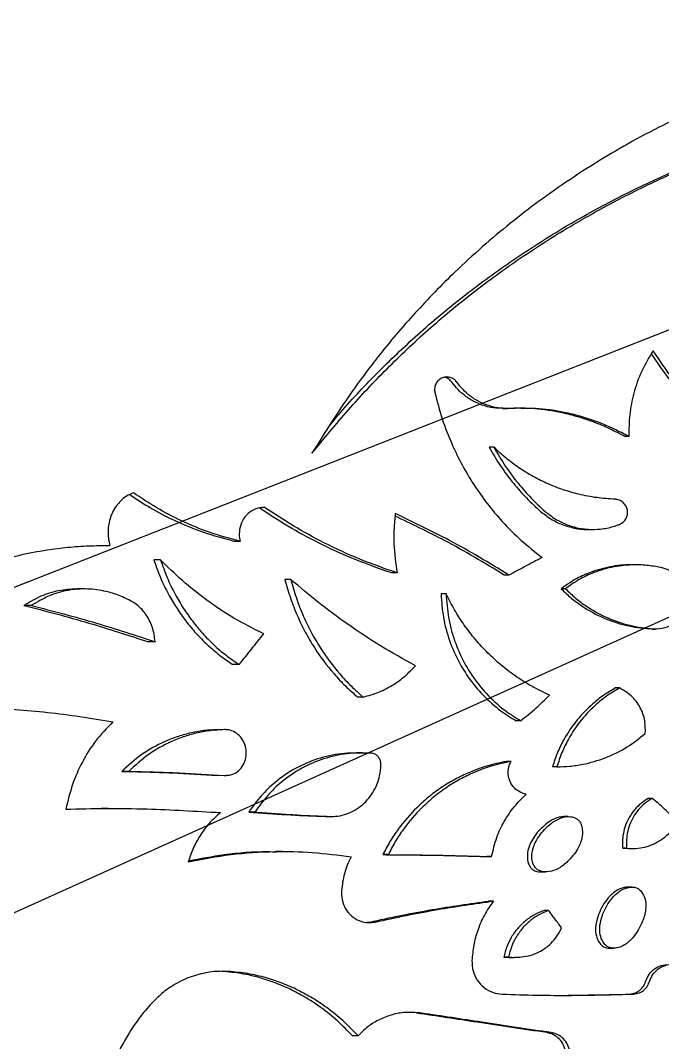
# Model space of a CAD drawing. Header units: millimetres. Extents: x 8 to 871, y 8 to 585.
# Drawn here: x 96.73 to 107.08, y 282.87 to 299.34 of the extents above; entities that cross this region are included whole.
import ezdxf

# ---------------------------------------------------------------- set-up
doc = ezdxf.new("R2010")
doc.units = ezdxf.units.MM
doc.layers.add('OUTLINE', color=7, linetype='Continuous', lineweight=25)
doc.layers.add('TEXT', color=2, linetype='Continuous')
doc.dimstyles.new('SLDDIMSTYLE19', dxfattribs={"dimtxt": 0.18, "dimasz": 1, "dimexe": 0, "dimexo": 0.0625, "dimgap": 0, "dimtad": 0, "dimtih": 1, "dimtoh": 1, "dimdec": 0, "dimrnd": 1e-09, "dimzin": 0, "dimdsep": 46, "dimtxsty": 'Standard', "dimblk1": 'DOT', "dimblk2": 'DOT', "dimsah": 1, "dimcen": 0.09, "dimadec": 0, "dimazin": 0, "dimtfac": 1, "dimtdec": 0, "dimtofl": 0, "dimtmove": 0, "dimatfit": 3, "dimldrblk": 'DOT', "dimfxl": 0, "dimfrac": 2, "dimtolj": 1, "dimtzin": 0, "dimarcsym": 0})

# ---------------------------------------------------------------- blocks, each defined once
blk = doc.blocks.new('_Dot')
at = {"color": 0, "linetype": 'ByBlock', "lineweight": -2}
blk.add_line((-0.5, 0), (-1, 0), dxfattribs=at)
at = {"color": 0, "linetype": 'ByBlock', "const_width": 0.5}
blk.add_lwpolyline([(-0.25, 0, 1), (0.25, 0, 1)], format="xyb", close=True, dxfattribs=at)

msp = doc.modelspace()

# ---------------------------------------------------------------- linework, layer by layer
at = {"layer": 'OUTLINE'}
for p, q in [((104.50067, 293.08313), (104.58071, 293.08313)), ((106.53836, 292.63046), (106.47454, 292.63046)), ((104.3631, 292.46049), (104.28644, 292.46049)), ((105.88681, 291.13567), (105.95725, 291.13567)), ((100.27324, 290.94396), (100.17235, 290.94396)), ((98.9905, 290.64751), (98.88202, 290.64751)), ((106.65672, 290.56506), (106.58985, 290.56506)), ((101.09194, 290.32995), (100.99585, 290.32995)), ((102.804, 290.43446), (102.71802, 290.43446)), ((104.60384, 290.4), (104.52849, 290.4)), ((97.76166, 290.17697), (97.64067, 290.17697)), ((105.51662, 290.1803), (105.44665, 290.1803)), ((103.59278, 290.09919), (103.51144, 290.09919)), ((96.91048, 289.90988), (96.78965, 289.90988)), ((106.90747, 289.53155), (106.96931, 289.53155)), ((98.90155, 289.32641), (98.79244, 289.32641)), ((100.25823, 288.95887), (100.15711, 288.95887)), ((106.38905, 288.58246), (106.32417, 288.58246)), ((102.25656, 288.43508), (102.16722, 288.43508)), ((104.79394, 288.05461), (104.7196, 288.05461)), ((100.09349, 287.90453), (100.0893, 287.90453)), ((102.24711, 287.53775), (102.15659, 287.53775)), ((104.64081, 287.39955), (104.56552, 287.39955)), ((98.47752, 287.23818), (98.36575, 287.23818)), ((100.05025, 287.17493), (100.0944, 287.17493)), ((105.37886, 287.31217), (105.30794, 287.31217)), ((106.9125, 286.80356), (106.85064, 286.80356)), ((98.14761, 286.64051), (98.03157, 286.64051)), ((100.51167, 286.58387), (100.4119, 286.58387)), ((101.6676, 286.51363), (101.57466, 286.51363)), ((101.64592, 286.5104), (101.7391, 286.5104)), ((105.56249, 286.51), (105.49208, 286.51)), ((100.95468, 285.94707), (100.85422, 285.94706)), ((102.65928, 285.89671), (102.57218, 285.89671)), ((104.3266, 285.86466), (104.24938, 285.86466)), ((106.43931, 285.99916), (106.52956, 285.99748)), ((106.50363, 285.99916), (106.43931, 285.99916)), ((106.526, 285.99431), (106.59373, 285.99431)), ((105.12436, 285.6201), (105.19694, 285.6201)), ((106.58726, 285.37568), (106.52296, 285.37568)), ((104.35591, 285.14994), (104.27882, 285.14994)), ((105.24401, 284.9974), (105.17218, 284.9974)), ((102.3152, 284.80767), (102.36023, 284.81164)), ((106.22743, 284.3892), (106.29354, 284.3892)), ((104.60077, 284.24546), (104.52508, 284.24546)), ((104.60886, 284.24266), (104.68498, 284.24266)), ((105.56099, 283.63073), (106.54616, 283.65036)), ((102.17379, 282.97777), (102.08363, 282.97777))]:
    msp.add_line(p, q, dxfattribs=at)
for points, knots in [([(101.43081, 292.36188), (101.6239, 292.59699), (102.01021, 293.06734), (102.63533, 293.73172), (103.30429, 294.36439), (104.02144, 294.95745), (104.78268, 295.51211), (105.56901, 296.01352), (106.37649, 296.46278), (107.20101, 296.86171), (108.05993, 297.21934), (108.95191, 297.5328), (109.87445, 297.80045), (110.70003, 297.99182), (111.41897, 298.12645), (112.02733, 298.21974), (112.64192, 298.28749), (113.05467, 298.32237), (113.26107, 298.33981)], [0, 0, 0, 0, 0.06804312, 0.13612469, 0.20414208, 0.27420147, 0.34432282, 0.41438216, 0.48165216, 0.54897663, 0.61624601, 0.68559282, 0.75500044, 0.82434792, 0.86813866, 0.91192753, 0.9559599, 1, 1, 1, 1]), ([(101.70757, 292.80044), (101.78049, 292.88781), (102.04912, 293.20968), (102.55084, 293.73203), (103.22285, 294.3661), (103.94482, 294.9588), (104.71042, 295.51333), (105.50131, 296.0145), (106.31336, 296.46355), (107.14255, 296.86228), (108.00605, 297.21963), (108.90251, 297.53279), (109.82942, 297.80016), (110.65926, 297.99147), (111.38239, 298.12617), (111.99491, 298.2196), (112.61367, 298.28745), (113.0292, 298.32235), (113.23699, 298.33981)], [0, 0, 0, 0, 0.026478372, 0.097542917, 0.168540504, 0.241667806, 0.314859736, 0.387987232, 0.458250036, 0.528569394, 0.598831675, 0.671246327, 0.743723903, 0.816139284, 0.861977301, 0.907813383, 0.953902659, 1, 1, 1, 1]), ([(107.80232, 297.98337), (107.61024, 297.89513), (107.22612, 297.71868), (106.66272, 297.43059), (106.11545, 297.11328), (105.59327, 296.78005), (105.09766, 296.43233), (104.62732, 296.07096), (104.17262, 295.68886), (103.654, 295.213), (103.08756, 294.62934), (102.55265, 294.00209), (102.11681, 293.41966), (101.76423, 292.89753), (101.54194, 292.54043), (101.43081, 292.36188)], [0, 0, 0, 0, 0.0726897, 0.14536046, 0.21852324, 0.29168749, 0.36041139, 0.42913531, 0.49833556, 0.56753572, 0.67470965, 0.78188829, 0.85455902, 0.92728338, 1, 1, 1, 1]), ([(106.92933, 294.01454), (106.86428, 293.90642), (106.73487, 293.69136), (106.61354, 293.34163), (106.54125, 292.98616), (106.53933, 292.75), (106.53836, 292.63046)], [0, 0, 0, 0, 0.26114119, 0.5194492, 0.75675086, 1, 1, 1, 1]), ([(108.47811, 292.30815), (108.31519, 292.43463), (107.98934, 292.68759), (107.56411, 293.11018), (107.19754, 293.53472), (106.99729, 293.82731), (106.90238, 293.96598)], [0, 0, 0, 0, 0.26977004, 0.53954936, 0.78177165, 1, 1, 1, 1]), ([(108.53019, 292.30815), (108.36764, 292.43513), (108.04252, 292.68911), (107.6193, 293.1123), (107.24334, 293.552), (107.03426, 293.85998), (106.92933, 294.01454)], [0, 0, 0, 0, 0.2637372, 0.52748252, 0.76286221, 1, 1, 1, 1]), ([(103.76789, 293.50631), (103.75226, 293.52411), (103.72102, 293.55968), (103.65648, 293.58865), (103.58654, 293.59562), (103.51724, 293.57626), (103.45903, 293.53302), (103.42066, 293.47249), (103.40379, 293.40544), (103.40939, 293.36195), (103.41203, 293.34141)], [0, 0, 0, 0, 0.12574566, 0.25128691, 0.38280658, 0.51712958, 0.64921481, 0.77481667, 0.89361367, 1, 1, 1, 1]), ([(103.68778, 293.50631), (103.67199, 293.5237), (103.64044, 293.55844), (103.59529, 293.58338), (103.56996, 293.58528), (103.5669, 293.58551)], [0, 0, 0, 0, 0.46827635, 0.93571771, 1, 1, 1, 1]), ([(104.50492, 293.08686), (104.46871, 293.08653), (104.37163, 293.08566), (104.21771, 293.1204), (104.04755, 293.18748), (103.90274, 293.27967), (103.78092, 293.38714), (103.71905, 293.46631), (103.68778, 293.50631)], [0, 0, 0, 0, 0.11561279, 0.30997595, 0.49900238, 0.6938356, 0.84527823, 1, 1, 1, 1]), ([(104.64867, 293.08549), (104.59011, 293.08444), (104.47131, 293.08231), (104.29654, 293.11944), (104.1283, 293.1863), (103.98411, 293.27774), (103.86188, 293.3855), (103.79945, 293.46575), (103.76789, 293.50631)], [0, 0, 0, 0, 0.17492709, 0.35483411, 0.52979582, 0.71010003, 0.85344955, 1, 1, 1, 1]), ([(103.41203, 293.34141), (103.44892, 293.19938), (103.52308, 292.91387), (103.67542, 292.52473), (103.84781, 292.17137), (104.03725, 291.8519), (104.2528, 291.54754), (104.50727, 291.24556), (104.80035, 290.95122), (105.02754, 290.77283), (105.14164, 290.68324)], [0, 0, 0, 0, 0.13342371, 0.26821798, 0.38140441, 0.49459381, 0.61101829, 0.72744682, 0.86311162, 1, 1, 1, 1]), ([(106.47454, 292.63046), (106.39408, 292.67361), (106.23267, 292.76016), (105.98092, 292.86503), (105.72346, 292.95163), (105.40426, 293.03148), (105.01905, 293.0908), (104.72291, 293.08727), (104.57373, 293.08549)], [0, 0, 0, 0, 0.13575831, 0.27230454, 0.40805736, 0.54455788, 0.77056972, 1, 1, 1, 1]), ([(106.53836, 292.63046), (106.45799, 292.67381), (106.29676, 292.76075), (106.04513, 292.86601), (105.78772, 292.95283), (105.47026, 293.03225), (105.08862, 293.09087), (104.79605, 293.0873), (104.64867, 293.08549)], [0, 0, 0, 0, 0.13650437, 0.27381462, 0.41031412, 0.54758016, 0.7720947, 1, 1, 1, 1]), ([(104.28644, 292.46049), (104.34623, 292.35819), (104.46582, 292.15359), (104.6709, 291.88227), (104.88653, 291.63798), (105.03911, 291.49755), (105.11565, 291.42711)], [0, 0, 0, 0, 0.26445223, 0.52890789, 0.76367895, 1, 1, 1, 1]), ([(104.3631, 292.46049), (104.42265, 292.35803), (104.54174, 292.1531), (104.74584, 291.88165), (104.96014, 291.63756), (105.11154, 291.49741), (105.18749, 291.42711)], [0, 0, 0, 0, 0.26510959, 0.53022371, 0.76434272, 1, 1, 1, 1]), ([(106.31466, 291.62144), (106.21686, 291.62818), (106.02041, 291.64171), (105.74172, 291.69605), (105.47988, 291.77174), (105.23415, 291.86724), (104.99483, 291.98527), (104.76796, 292.12482), (104.55547, 292.28204), (104.42738, 292.40086), (104.3631, 292.46049)], [0, 0, 0, 0, 0.13585968, 0.27288303, 0.39337584, 0.51387288, 0.63792154, 0.76196046, 0.88053977, 1, 1, 1, 1]), ([(98.5532, 291.72651), (98.52075, 291.71248), (98.45586, 291.68441), (98.36787, 291.61857), (98.29061, 291.5362), (98.22809, 291.44), (98.18231, 291.33348), (98.14523, 291.18832), (98.13882, 291.02832), (98.1648, 290.91527), (98.17435, 290.8737)], [0, 0, 0, 0, 0.11498536, 0.22993911, 0.34522818, 0.46047299, 0.56903235, 0.67756667, 0.88143638, 1, 1, 1, 1]), ([(100.17235, 290.94396), (100.00944, 290.98802), (99.68362, 291.07614), (99.23437, 291.26263), (98.8344, 291.46709), (98.59972, 291.62305), (98.48986, 291.69605)], [0, 0, 0, 0, 0.27392315, 0.54785084, 0.78834018, 1, 1, 1, 1]), ([(100.27324, 290.94396), (100.11038, 290.98831), (99.78468, 291.07701), (99.33722, 291.26406), (98.92434, 291.47771), (98.67717, 291.64341), (98.5532, 291.72651)], [0, 0, 0, 0, 0.26722639, 0.53445706, 0.76652025, 1, 1, 1, 1]), ([(106.38641, 291.21737), (106.40781, 291.22813), (106.45069, 291.2497), (106.4955, 291.30855), (106.51989, 291.37628), (106.51834, 291.44617), (106.49704, 291.51118), (106.45529, 291.56486), (106.39826, 291.60544), (106.34802, 291.61909), (106.31933, 291.62111), (106.31466, 291.62144)], [0, 0, 0, 0, 0.12774484, 0.2559503, 0.37843578, 0.49447369, 0.60787823, 0.72506868, 0.84367002, 0.97456776, 1, 1, 1, 1]), ([(100.66745, 291.49095), (100.61968, 291.48702), (100.5241, 291.47914), (100.39757, 291.39964), (100.30516, 291.28133), (100.25861, 291.13877), (100.25672, 291.02256), (100.26981, 290.96028), (100.27324, 290.94396)], [0, 0, 0, 0, 0.19788202, 0.39590425, 0.58844245, 0.76857193, 0.93934919, 1, 1, 1, 1]), ([(102.71802, 290.43446), (102.51669, 290.50472), (102.11402, 290.64524), (101.55764, 290.90225), (101.04718, 291.17739), (100.73982, 291.37917), (100.5892, 291.47805)], [0, 0, 0, 0, 0.268221559, 0.536448705, 0.772831095, 1, 1, 1, 1]), ([(102.804, 290.43446), (102.60278, 290.50513), (102.20033, 290.64646), (101.64631, 290.90424), (101.13311, 291.18319), (100.82286, 291.38824), (100.66745, 291.49095)], [0, 0, 0, 0, 0.26684903, 0.53370353, 0.76641463, 1, 1, 1, 1]), ([(102.77469, 291.39004), (102.76661, 291.30952), (102.75043, 291.1485), (102.74775, 290.82768), (102.78163, 290.59087), (102.804, 290.43446)], [0, 0, 0, 0, 0.25346306, 0.50693755, 1, 1, 1, 1]), ([(104.52849, 290.4), (104.37006, 290.49722), (104.05319, 290.69165), (103.46895, 291.01745), (103.0381, 291.2224), (102.77124, 291.34935)], [0, 0, 0, 0, 0.27567631, 0.55135238, 1, 1, 1, 1]), ([(104.60384, 290.4), (104.44563, 290.49767), (104.12922, 290.69299), (103.52126, 291.0333), (103.06605, 291.25082), (102.77469, 291.39004)], [0, 0, 0, 0, 0.26467846, 0.52935745, 1, 1, 1, 1]), ([(105.11565, 291.42711), (105.17, 291.38428), (105.27871, 291.29862), (105.46459, 291.20868), (105.66045, 291.15452), (105.80439, 291.13126), (105.8806, 291.13706), (105.88938, 291.13772)], [0, 0, 0, 0, 0.242276985, 0.484618706, 0.726543765, 0.968490295, 1, 1, 1, 1]), ([(105.18749, 291.42711), (105.24128, 291.38441), (105.34887, 291.29899), (105.53294, 291.20986), (105.72715, 291.15275), (105.9296, 291.12988), (106.13453, 291.14358), (106.28732, 291.18012), (106.3693, 291.21094), (106.38641, 291.21737)], [0, 0, 0, 0, 0.15831897, 0.31667592, 0.47478685, 0.63291044, 0.79506702, 0.95722611, 1, 1, 1, 1]), ([(98.17435, 290.8737), (98.06053, 290.87205), (97.8329, 290.86875), (97.38184, 290.83889), (96.84176, 290.75371), (96.22308, 290.5926), (95.68746, 290.38847), (95.21687, 290.16039), (94.80609, 289.91807), (94.41539, 289.62998), (94.1658, 289.42015), (94.04097, 289.31521)], [0, 0, 0, 0, 0.07345025, 0.14688173, 0.29475026, 0.43333137, 0.57288741, 0.67877825, 0.78464372, 0.89228748, 1, 1, 1, 1]), ([(98.88202, 290.64751), (98.91586, 290.55211), (98.9839, 290.36036), (99.11003, 290.10158), (99.24799, 289.86805), (99.39594, 289.65816), (99.55976, 289.46107), (99.74199, 289.27643), (99.94027, 289.10618), (100.08466, 289.00809), (100.15711, 288.95887)], [0, 0, 0, 0, 0.1350171, 0.27137938, 0.38860695, 0.50584446, 0.62642488, 0.74700396, 0.87304402, 1, 1, 1, 1]), ([(100.65434, 289.45347), (100.49244, 289.5348), (100.16864, 289.69745), (99.73346, 289.99012), (99.33773, 290.30424), (99.10649, 290.53285), (98.9905, 290.64751)], [0, 0, 0, 0, 0.26659033, 0.53318691, 0.76585557, 1, 1, 1, 1]), ([(98.9905, 290.64751), (99.02419, 290.55203), (99.09189, 290.36013), (99.21749, 290.10105), (99.35491, 289.86721), (99.50235, 289.657), (99.6657, 289.45955), (99.84697, 289.2751), (100.04368, 289.10544), (100.18654, 289.00784), (100.25823, 288.95887)], [0, 0, 0, 0, 0.13536354, 0.27206834, 0.38953674, 0.50701507, 0.62784922, 0.74868222, 0.8738895, 1, 1, 1, 1]), ([(105.14164, 290.68324), (105.09447, 290.65847), (105.00012, 290.60893), (104.82071, 290.51452), (104.68881, 290.44488), (104.60384, 290.4)], [0, 0, 0, 0, 0.2623708, 0.52474018, 1, 1, 1, 1]), ([(106.59024, 290.56389), (106.58285, 290.56428), (106.46398, 290.57054), (106.23085, 290.53909), (105.92927, 290.45659), (105.66447, 290.33381), (105.51972, 290.23179), (105.44665, 290.1803)], [0, 0, 0, 0, 0.018045844, 0.290153946, 0.570174714, 0.783052063, 1, 1, 1, 1]), ([(107.07659, 290.51707), (107.0029, 290.53123), (106.85458, 290.55971), (106.59365, 290.57066), (106.29537, 290.54171), (105.99651, 290.45602), (105.7335, 290.33417), (105.58937, 290.23191), (105.51662, 290.1803)], [0, 0, 0, 0, 0.135613689, 0.272956609, 0.473666097, 0.680212012, 0.838574925, 1, 1, 1, 1]), ([(106.93817, 289.53246), (106.99876, 289.53497), (107.12002, 289.53999), (107.28335, 289.62673), (107.40453, 289.75925), (107.46984, 289.92082), (107.47673, 290.08811), (107.43074, 290.24488), (107.33804, 290.37812), (107.21475, 290.47365), (107.12015, 290.50338), (107.07659, 290.51707)], [0, 0, 0, 0, 0.124380157, 0.248935456, 0.368059711, 0.480926936, 0.587758257, 0.691812697, 0.797287531, 0.906655452, 1, 1, 1, 1]), ([(100.99585, 290.32995), (101.02363, 290.23022), (101.07943, 290.02995), (101.1909, 289.7471), (101.32034, 289.47995), (101.50811, 289.15986), (101.72622, 288.86902), (101.96794, 288.61101), (102.10079, 288.49373), (102.16722, 288.43508)], [0, 0, 0, 0, 0.13373615, 0.26857424, 0.39518263, 0.52268375, 0.7584954, 0.87924293, 1, 1, 1, 1]), ([(101.09194, 290.32995), (101.11959, 290.23017), (101.1751, 290.02981), (101.28609, 289.7466), (101.41511, 289.4789), (101.60196, 289.15886), (101.81873, 288.86832), (102.05867, 288.61079), (102.19059, 288.49365), (102.25656, 288.43508)], [0, 0, 0, 0, 0.13399569, 0.26908703, 0.39610849, 0.52402501, 0.75918845, 0.8795899, 1, 1, 1, 1]), ([(103.09784, 288.93996), (102.90884, 289.04488), (102.53083, 289.25473), (102.01152, 289.59954), (101.52971, 289.95579), (101.23799, 290.20512), (101.09194, 290.32995)], [0, 0, 0, 0, 0.26507309, 0.53014858, 0.76476661, 1, 1, 1, 1]), ([(97.64174, 290.1752), (97.54269, 290.16981), (97.34481, 290.15903), (97.05572, 290.069), (96.87915, 289.9634), (96.78965, 289.90988)], [0, 0, 0, 0, 0.33076245, 0.66079047, 1, 1, 1, 1]), ([(98.50736, 289.98717), (98.43793, 290.02043), (98.29802, 290.08746), (98.05193, 290.15613), (97.77105, 290.18788), (97.46855, 290.15762), (97.17533, 290.07003), (96.99958, 289.96375), (96.91048, 289.90988)], [0, 0, 0, 0, 0.13211216, 0.26621135, 0.44924316, 0.63758409, 0.81627246, 1, 1, 1, 1]), ([(105.44665, 290.1803), (105.49994, 290.12938), (105.60705, 290.02705), (105.82846, 289.86384), (106.11941, 289.70531), (106.48696, 289.57639), (106.74621, 289.54716), (106.87658, 289.53246)], [0, 0, 0, 0, 0.13601882, 0.27340176, 0.51013797, 0.75366885, 1, 1, 1, 1]), ([(105.51662, 290.1803), (105.56977, 290.12922), (105.67662, 290.02656), (105.8969, 289.86341), (106.1858, 289.70522), (106.55071, 289.57643), (106.80838, 289.54719), (106.93817, 289.53246)], [0, 0, 0, 0, 0.136676447, 0.274736622, 0.510760996, 0.753569783, 1, 1, 1, 1]), ([(98.90155, 289.32641), (98.89806, 289.36718), (98.89107, 289.4487), (98.85943, 289.5667), (98.81203, 289.67662), (98.74998, 289.77797), (98.67411, 289.86717), (98.59189, 289.93802), (98.53359, 289.97191), (98.50736, 289.98717)], [0, 0, 0, 0, 0.144235253, 0.288397501, 0.432506447, 0.576696443, 0.726879255, 0.877103006, 1, 1, 1, 1]), ([(103.51144, 290.09919), (103.52056, 289.9709), (103.5388, 289.71432), (103.64025, 289.34188), (103.79405, 288.99268), (104.00009, 288.67168), (104.2544, 288.38946), (104.50111, 288.1868), (104.66384, 288.08834), (104.7196, 288.05461)], [0, 0, 0, 0, 0.15187135, 0.30375425, 0.45545278, 0.60718517, 0.76296427, 0.91878688, 1, 1, 1, 1]), ([(103.59278, 290.09919), (103.60191, 289.97033), (103.62019, 289.7126), (103.72196, 289.33846), (103.87636, 288.98764), (104.08321, 288.66547), (104.33846, 288.38264), (104.58261, 288.18283), (104.74183, 288.08622), (104.79394, 288.05461)], [0, 0, 0, 0, 0.15283811, 0.30568644, 0.45836806, 0.61108081, 0.76746931, 0.92389855, 1, 1, 1, 1]), ([(105.25909, 288.46557), (105.16332, 288.51135), (104.97096, 288.6033), (104.71069, 288.76912), (104.47505, 288.94967), (104.26269, 289.14364), (104.06441, 289.35806), (103.88493, 289.59072), (103.72518, 289.83726), (103.63703, 290.01165), (103.59278, 290.09919)], [0, 0, 0, 0, 0.135890528, 0.272925066, 0.392745137, 0.512567386, 0.635938991, 0.759299828, 0.879180963, 1, 1, 1, 1]), ([(96.78965, 289.90988), (96.96316, 289.86598), (97.31017, 289.77819), (97.97603, 289.59093), (98.47321, 289.42984), (98.79244, 289.32641)], [0, 0, 0, 0, 0.26358663, 0.52717289, 1, 1, 1, 1]), ([(96.91048, 289.90988), (97.08395, 289.86572), (97.4309, 289.77742), (98.09293, 289.59), (98.58619, 289.42921), (98.90155, 289.32641)], [0, 0, 0, 0, 0.26505907, 0.53011756, 1, 1, 1, 1]), ([(100.25823, 288.95887), (100.29208, 289.00129), (100.35979, 289.08615), (100.49169, 289.25102), (100.59005, 289.37346), (100.65434, 289.45347)], [0, 0, 0, 0, 0.257322444, 0.514645566, 1, 1, 1, 1]), ([(102.25656, 288.43508), (102.34177, 288.45853), (102.51221, 288.50544), (102.73777, 288.62595), (102.93603, 288.76953), (103.04355, 288.88278), (103.09784, 288.93996)], [0, 0, 0, 0, 0.27176316, 0.54356133, 0.76953623, 1, 1, 1, 1]), ([(106.32417, 288.58246), (106.26034, 288.54464), (106.13204, 288.46861), (105.92017, 288.30209), (105.69665, 288.07252), (105.51229, 287.80274), (105.38441, 287.54475), (105.33355, 287.39005), (105.30794, 287.31217)], [0, 0, 0, 0, 0.135600374, 0.272570768, 0.489553711, 0.712907957, 0.855465568, 1, 1, 1, 1]), ([(106.38905, 288.58246), (106.32531, 288.54446), (106.1972, 288.46806), (105.98614, 288.30094), (105.76397, 288.07094), (105.58117, 287.8013), (105.45455, 287.54387), (105.4042, 287.38975), (105.37886, 287.31217)], [0, 0, 0, 0, 0.1359473, 0.27328756, 0.4901946, 0.71346383, 0.85575909, 1, 1, 1, 1]), ([(106.80386, 287.84936), (106.80436, 287.9278), (106.80536, 288.08469), (106.71203, 288.30416), (106.56943, 288.47814), (106.44633, 288.54933), (106.38905, 288.58246)], [0, 0, 0, 0, 0.25704482, 0.51403632, 0.77387407, 1, 1, 1, 1]), ([(104.79394, 288.05461), (104.83678, 288.08751), (104.92245, 288.15332), (105.08002, 288.28742), (105.18894, 288.39577), (105.25909, 288.46557)], [0, 0, 0, 0, 0.26244183, 0.52488304, 1, 1, 1, 1]), ([(94.6191, 288.23112), (94.86756, 288.24763), (95.36525, 288.28069), (96.04766, 288.27304), (96.64984, 288.23989), (97.16723, 288.19166), (97.69162, 288.12547), (98.04634, 288.065), (98.22382, 288.03475)], [0, 0, 0, 0, 0.21723796, 0.43513491, 0.57589938, 0.71684407, 0.85833179, 1, 1, 1, 1]), ([(98.22382, 288.03475), (98.12715, 287.93575), (97.94049, 287.74457), (97.72659, 287.39859), (97.56121, 287.03051), (97.49752, 286.76508), (97.46523, 286.63054)], [0, 0, 0, 0, 0.2682466, 0.51802067, 0.75569866, 1, 1, 1, 1]), ([(99.92057, 287.91125), (99.84322, 287.90722), (99.68791, 287.89912), (99.46459, 287.85787), (99.25087, 287.79705), (98.99103, 287.69376), (98.68311, 287.52505), (98.47247, 287.33465), (98.36575, 287.23818)], [0, 0, 0, 0, 0.13505713, 0.27116778, 0.39686613, 0.52344393, 0.75854593, 1, 1, 1, 1]), ([(100.02315, 287.91125), (99.9458, 287.90718), (99.79047, 287.89901), (99.56792, 287.85742), (99.35573, 287.79644), (99.09813, 287.69328), (98.79252, 287.52467), (98.58346, 287.33453), (98.47752, 287.23818)], [0, 0, 0, 0, 0.13574368, 0.27257185, 0.39762336, 0.52354948, 0.75858349, 1, 1, 1, 1]), ([(100.0168, 287.17066), (100.05748, 287.17245), (100.13891, 287.17603), (100.24827, 287.24038), (100.32891, 287.33882), (100.37217, 287.45863), (100.37616, 287.58287), (100.34465, 287.69934), (100.28207, 287.7992), (100.19274, 287.87319), (100.10161, 287.90794), (100.04373, 287.91038), (100.02315, 287.91125)], [0, 0, 0, 0, 0.11478121, 0.22974773, 0.33916676, 0.44288358, 0.54153659, 0.63711238, 0.73470054, 0.83564238, 0.94153142, 1, 1, 1, 1]), ([(105.37886, 287.31217), (105.44836, 287.31404), (105.58795, 287.31778), (105.85073, 287.35737), (106.16462, 287.44929), (106.50804, 287.61468), (106.70789, 287.77322), (106.80386, 287.84936)], [0, 0, 0, 0, 0.135914193, 0.27297985, 0.516925054, 0.76803257, 1, 1, 1, 1]), ([(102.29045, 287.53356), (102.16184, 287.53485), (101.90095, 287.53746), (101.52154, 287.44995), (101.1594, 287.29551), (100.85548, 287.0875), (100.60263, 286.84758), (100.47591, 286.67237), (100.4119, 286.58387)], [0, 0, 0, 0, 0.17673822, 0.35852865, 0.535301, 0.71748163, 0.85729316, 1, 1, 1, 1]), ([(102.37911, 287.53356), (102.25191, 287.53488), (101.99385, 287.53755), (101.61855, 287.45105), (101.26032, 287.2984), (100.95771, 287.09167), (100.70408, 286.85117), (100.57626, 286.67359), (100.51167, 286.58387)], [0, 0, 0, 0, 0.17562173, 0.35626924, 0.53192188, 0.71292007, 0.85494459, 1, 1, 1, 1]), ([(102.54254, 287.34776), (102.54113, 287.36785), (102.53828, 287.40812), (102.51084, 287.461), (102.47047, 287.50332), (102.4242, 287.52749), (102.39189, 287.53184), (102.37911, 287.53356)], [0, 0, 0, 0, 0.20958551, 0.41998745, 0.61993129, 0.84961657, 1, 1, 1, 1]), ([(101.6676, 286.51363), (101.71569, 286.51189), (101.81186, 286.50841), (101.95472, 286.53754), (102.09115, 286.59208), (102.21616, 286.67171), (102.32525, 286.77399), (102.41452, 286.89283), (102.48098, 287.02571), (102.53005, 287.17711), (102.53812, 287.28737), (102.54254, 287.34776)], [0, 0, 0, 0, 0.11235158, 0.22467287, 0.33714067, 0.44955667, 0.55864275, 0.66766733, 0.77119632, 0.87468487, 1, 1, 1, 1]), ([(104.56552, 287.39955), (104.45792, 287.37639), (104.24139, 287.32978), (103.95845, 287.22227), (103.71384, 287.10116), (103.50463, 286.97301), (103.30499, 286.82441), (103.06681, 286.61091), (102.85971, 286.36981), (102.68478, 286.10945), (102.60972, 285.96762), (102.57218, 285.89671)], [0, 0, 0, 0, 0.1294006, 0.26039479, 0.35508063, 0.44976369, 0.54723194, 0.64469636, 0.81982202, 0.90991214, 1, 1, 1, 1]), ([(104.64081, 287.39955), (104.53323, 287.37623), (104.31672, 287.32931), (104.03462, 287.22112), (103.79153, 287.09967), (103.58438, 286.97176), (103.38679, 286.82361), (103.1505, 286.61042), (102.94489, 286.36956), (102.7711, 286.10925), (102.69655, 285.96756), (102.65928, 285.89671)], [0, 0, 0, 0, 0.12990811, 0.26145168, 0.35575335, 0.45005237, 0.54712124, 0.64418656, 0.81956793, 0.90978495, 1, 1, 1, 1]), ([(104.88388, 286.86947), (104.84417, 286.88095), (104.76467, 286.90393), (104.66889, 286.98874), (104.60775, 287.09742), (104.58782, 287.21578), (104.60202, 287.31968), (104.62948, 287.37622), (104.64081, 287.39955)], [0, 0, 0, 0, 0.18874089, 0.37781035, 0.5570335, 0.72456223, 0.88634046, 1, 1, 1, 1]), ([(98.36575, 287.23818), (98.50034, 287.23567), (98.76952, 287.23065), (99.28397, 287.21149), (99.66813, 287.1866), (99.91413, 287.17066)], [0, 0, 0, 0, 0.264517592, 0.529035659, 1, 1, 1, 1]), ([(98.47752, 287.23818), (98.61212, 287.23565), (98.8813, 287.2306), (99.39277, 287.21135), (99.77387, 287.1865), (100.0168, 287.17066)], [0, 0, 0, 0, 0.266080871, 0.532162268, 1, 1, 1, 1]), ([(104.3266, 285.86466), (104.35068, 285.96944), (104.39628, 286.16785), (104.52616, 286.43761), (104.68395, 286.67454), (104.81797, 286.80521), (104.88388, 286.86947)], [0, 0, 0, 0, 0.270073543, 0.511462095, 0.759773308, 1, 1, 1, 1]), ([(106.85064, 286.80356), (106.81086, 286.77789), (106.73133, 286.72658), (106.6293, 286.6248), (106.54508, 286.50679), (106.48313, 286.37693), (106.4459, 286.24012), (106.43176, 286.11344), (106.43707, 286.03311), (106.43931, 285.99916)], [0, 0, 0, 0, 0.1518545, 0.30365464, 0.45593277, 0.60816259, 0.75157489, 0.89498624, 1, 1, 1, 1]), ([(106.9125, 286.80356), (106.87296, 286.77789), (106.79389, 286.72657), (106.69258, 286.6249), (106.609, 286.50719), (106.54743, 286.37758), (106.5103, 286.2409), (106.49611, 286.11393), (106.50139, 286.03334), (106.50363, 285.99916)], [0, 0, 0, 0, 0.15147461, 0.30289973, 0.45476135, 0.60657959, 0.7503475, 0.89411535, 1, 1, 1, 1]), ([(107.31339, 286.4131), (107.28147, 286.45114), (107.21764, 286.52721), (107.08666, 286.66139), (106.98053, 286.74802), (106.9125, 286.80356)], [0, 0, 0, 0, 0.26412279, 0.52824513, 1, 1, 1, 1]), ([(97.46523, 286.63054), (97.68069, 286.63504), (98.1116, 286.64404), (98.93762, 286.63425), (99.55987, 286.59761), (99.9564, 286.57426)], [0, 0, 0, 0, 0.2661767, 0.53235282, 1, 1, 1, 1]), ([(99.9564, 286.57426), (99.89448, 286.51879), (99.77061, 286.40786), (99.62617, 286.20938), (99.51154, 285.99998), (99.46171, 285.85376), (99.43653, 285.77987)], [0, 0, 0, 0, 0.26832553, 0.53669476, 0.76588956, 1, 1, 1, 1]), ([(100.4119, 286.58387), (100.51344, 286.57608), (100.71652, 286.5605), (101.10321, 286.53553), (101.39062, 286.52218), (101.57466, 286.51363)], [0, 0, 0, 0, 0.26453, 0.52906071, 1, 1, 1, 1]), ([(100.51167, 286.58387), (100.61321, 286.57603), (100.81629, 286.56036), (101.20073, 286.53543), (101.48585, 286.52212), (101.6676, 286.51363)], [0, 0, 0, 0, 0.2660925, 0.53218563, 1, 1, 1, 1]), ([(105.15483, 286.27696), (105.12893, 286.24402), (105.08294, 286.18551), (105.02882, 286.09114), (104.98621, 285.98842), (104.96987, 285.87316), (104.98465, 285.76973), (105.0182, 285.69581), (105.06345, 285.65091), (105.13084, 285.62261), (105.23237, 285.61533), (105.34508, 285.64135), (105.4459, 285.69632), (105.54086, 285.77095), (105.63116, 285.86835), (105.72673, 286.00003), (105.78495, 286.14455), (105.79426, 286.28381), (105.77631, 286.37789), (105.74348, 286.44002), (105.69121, 286.48439), (105.61199, 286.51092), (105.50204, 286.51246), (105.37812, 286.46496), (105.25841, 286.3831), (105.1897, 286.3127), (105.15483, 286.27696)], [0, 0, 0, 0, 0.04743571, 0.08426234, 0.12178589, 0.17068566, 0.2101568, 0.23463957, 0.25933074, 0.28035383, 0.31845663, 0.37728555, 0.41365615, 0.45106927, 0.51562824, 0.56397004, 0.63413643, 0.6850334, 0.71496826, 0.73814716, 0.76145618, 0.79088782, 0.83346317, 0.88788614, 0.94308602, 1, 1, 1, 1]), ([(105.49287, 286.50554), (105.46614, 286.50523), (105.38648, 286.50431), (105.2392, 286.42734), (105.14148, 286.33354), (105.08253, 286.27696)], [0, 0, 0, 0, 0.16697892, 0.49750247, 1, 1, 1, 1]), ([(106.50363, 285.99916), (106.55259, 285.99641), (106.6505, 285.99092), (106.79658, 286.01525), (106.93664, 286.0638), (107.06599, 286.13649), (107.1796, 286.23158), (107.26081, 286.32645), (107.29996, 286.39097), (107.31339, 286.4131)], [0, 0, 0, 0, 0.15471492, 0.30942481, 0.46430189, 0.61914235, 0.77016533, 0.92116183, 1, 1, 1, 1]), ([(105.08253, 286.27696), (105.05605, 286.24393), (105.00312, 286.17791), (104.93941, 286.06139), (104.89747, 285.9281), (104.9022, 285.80493), (104.93264, 285.71757), (104.97116, 285.66609), (105.02819, 285.63244), (105.08191, 285.61747), (105.11632, 285.62241), (105.12403, 285.62352)], [0, 0, 0, 0, 0.15372257, 0.30726013, 0.47483576, 0.64369821, 0.7284802, 0.79881498, 0.86936333, 0.97072417, 1, 1, 1, 1]), ([(99.43653, 285.77987), (99.66444, 285.82438), (100.12025, 285.91339), (100.7931, 285.95411), (101.44112, 285.94162), (101.85403, 285.88906), (102.06111, 285.8627)], [0, 0, 0, 0, 0.26908926, 0.5381785, 0.76838786, 1, 1, 1, 1]), ([(99.44378, 285.79932), (99.63428, 285.83517), (100.05292, 285.91394), (100.52809, 285.95244), (100.81108, 285.94396), (100.85546, 285.94263)], [0, 0, 0, 0, 0.41316239, 0.907970946, 1, 1, 1, 1]), ([(102.06111, 285.8627), (102.04004, 285.81892), (101.9979, 285.73134), (101.93725, 285.55134), (101.91849, 285.41039), (101.90632, 285.31896)], [0, 0, 0, 0, 0.25996324, 0.51996686, 1, 1, 1, 1]), ([(102.57218, 285.89671), (102.71859, 285.89573), (103.0114, 285.89379), (103.56912, 285.88491), (103.98387, 285.87257), (104.24938, 285.86466)], [0, 0, 0, 0, 0.26460969, 0.52921953, 1, 1, 1, 1]), ([(102.65928, 285.89671), (102.80569, 285.89573), (103.0985, 285.89377), (103.65298, 285.88485), (104.06441, 285.87252), (104.3266, 285.86466)], [0, 0, 0, 0, 0.26617723, 0.53235404, 1, 1, 1, 1]), ([(106.16532, 285.04273), (106.1445, 284.99826), (106.1029, 284.90936), (106.06975, 284.77175), (106.06479, 284.6368), (106.09663, 284.52772), (106.14545, 284.45058), (106.19996, 284.40615), (106.26826, 284.38546), (106.36208, 284.39298), (106.48544, 284.4421), (106.59901, 284.54784), (106.6912, 284.67675), (106.76636, 284.82966), (106.81328, 284.9892), (106.81364, 285.15), (106.7731, 285.25852), (106.71747, 285.32979), (106.66137, 285.36637), (106.59207, 285.38015), (106.49472, 285.36506), (106.39334, 285.31564), (106.30589, 285.24021), (106.23099, 285.15362), (106.18949, 285.08355), (106.16532, 285.04273)], [0, 0, 0, 0, 0.05417824, 0.10828868, 0.15389219, 0.1997242, 0.22980571, 0.25347751, 0.27723316, 0.30986805, 0.36039487, 0.42677687, 0.48161198, 0.53645817, 0.61448255, 0.66158858, 0.70902543, 0.73790686, 0.76044305, 0.78298969, 0.81733741, 0.8720821, 0.90969106, 0.9473987, 1, 1, 1, 1]), ([(106.52365, 285.37277), (106.50292, 285.37196), (106.43521, 285.36932), (106.31387, 285.30929), (106.19053, 285.19416), (106.12783, 285.09048), (106.09895, 285.04273)], [0, 0, 0, 0, 0.11208141, 0.36624817, 0.70818074, 1, 1, 1, 1]), ([(101.90632, 285.31896), (101.90698, 285.26748), (101.90831, 285.16453), (101.9681, 285.02094), (102.06426, 284.90379), (102.19325, 284.8247), (102.32773, 284.79433), (102.41329, 284.80658), (102.44865, 284.81164)], [0, 0, 0, 0, 0.16825959, 0.33647741, 0.5065433, 0.68331797, 0.86911241, 1, 1, 1, 1]), ([(102.36023, 284.81164), (102.52666, 284.84751), (102.85953, 284.91926), (103.49652, 285.03782), (103.97368, 285.10621), (104.27882, 285.14994)], [0, 0, 0, 0, 0.26499025, 0.52998099, 1, 1, 1, 1]), ([(102.44865, 284.81164), (102.61505, 284.84771), (102.94784, 284.91985), (103.58113, 285.03829), (104.05453, 285.10651), (104.35591, 285.14994)], [0, 0, 0, 0, 0.26652141, 0.53304287, 1, 1, 1, 1]), ([(104.35591, 285.14994), (104.30486, 285.07633), (104.20306, 284.92953), (104.10031, 284.68715), (104.03152, 284.43958), (104.01692, 284.27378), (104.00953, 284.18991)], [0, 0, 0, 0, 0.26339126, 0.52527805, 0.75984612, 1, 1, 1, 1]), ([(106.09895, 285.04273), (106.07885, 284.99905), (106.03171, 284.89664), (105.99433, 284.74066), (106.00732, 284.58593), (106.05241, 284.48206), (106.11405, 284.41876), (106.17108, 284.39088), (106.21026, 284.39152), (106.22755, 284.39181)], [0, 0, 0, 0, 0.18347628, 0.43019857, 0.5945532, 0.75959456, 0.84534214, 0.93172526, 1, 1, 1, 1]), ([(105.17218, 284.9974), (105.11969, 284.97625), (105.01326, 284.93335), (104.87004, 284.83483), (104.74301, 284.7116), (104.64199, 284.56983), (104.56562, 284.41275), (104.53874, 284.30182), (104.52508, 284.24546)], [0, 0, 0, 0, 0.16759883, 0.33987687, 0.50756567, 0.6806054, 0.83775285, 1, 1, 1, 1]), ([(105.24401, 284.9974), (105.19194, 284.9763), (105.08636, 284.9335), (104.94438, 284.83537), (104.81849, 284.71283), (104.71789, 284.57139), (104.64141, 284.41399), (104.61446, 284.30224), (104.60077, 284.24546)], [0, 0, 0, 0, 0.16683974, 0.33834625, 0.50526886, 0.67746534, 0.83613583, 1, 1, 1, 1]), ([(105.4545, 284.71728), (105.4365, 284.74122), (105.40049, 284.7891), (105.3303, 284.88247), (105.27817, 284.95191), (105.24401, 284.9974)], [0, 0, 0, 0, 0.2563841, 0.51276665, 1, 1, 1, 1]), ([(104.7796, 284.2464), (104.82512, 284.25129), (104.91744, 284.26121), (105.05011, 284.30682), (105.17517, 284.37527), (105.28699, 284.46659), (105.38507, 284.58029), (105.43107, 284.67104), (105.4545, 284.71728)], [0, 0, 0, 0, 0.1623791, 0.32932524, 0.49176763, 0.65923343, 0.82640039, 1, 1, 1, 1]), ([(104.52508, 284.24546), (104.54114, 284.24451), (104.56921, 284.24285), (104.59732, 284.24284), (104.60935, 284.24284)], [0, 0, 0, 0, 0.57230537, 1, 1, 1, 1]), ([(104.60077, 284.24546), (104.61683, 284.24456), (104.64895, 284.24276), (104.70862, 284.24224), (104.75215, 284.24479), (104.7796, 284.2464)], [0, 0, 0, 0, 0.2697129, 0.53942706, 1, 1, 1, 1]), ([(104.00953, 284.18991), (104.01222, 284.13416), (104.0176, 284.02269), (104.08996, 283.86969), (104.20203, 283.74787), (104.34275, 283.66837), (104.44553, 283.65525), (104.49436, 283.64902)], [0, 0, 0, 0, 0.19903557, 0.39800823, 0.5995266, 0.80972939, 1, 1, 1, 1]), ([(106.80869, 283.85366), (106.82459, 283.89317), (106.85638, 283.97213), (106.949, 284.06075), (107.05898, 284.11841), (107.13971, 284.12283), (107.17809, 284.12493)], [0, 0, 0, 0, 0.25171864, 0.50309953, 0.76377985, 1, 1, 1, 1]), ([(106.87092, 283.85366), (106.88677, 283.89318), (106.91843, 283.97218), (107.01083, 284.0618), (107.12633, 284.11898), (107.25912, 284.13498), (107.3936, 284.10421), (107.50973, 284.02816), (107.59101, 283.92292), (107.61203, 283.84175), (107.62154, 283.80503)], [0, 0, 0, 0, 0.12051678, 0.2408893, 0.36520525, 0.49593151, 0.63040144, 0.76435278, 0.89340012, 1, 1, 1, 1]), ([(100.08592, 284.01577), (100.02368, 284.01725), (99.89851, 284.02023), (99.6779, 283.99105), (99.42619, 283.9185), (99.19418, 283.79725), (99.01108, 283.66421), (98.92153, 283.5769), (98.87651, 283.53301)], [0, 0, 0, 0, 0.14040704, 0.28238929, 0.50334343, 0.7307497, 0.8646214, 1, 1, 1, 1]), ([(102.08363, 282.97777), (102.00446, 283.05971), (101.84524, 283.22447), (101.59594, 283.42329), (101.34962, 283.58701), (101.10786, 283.71884), (100.85635, 283.82878), (100.58343, 283.91937), (100.2916, 283.98721), (100.08648, 284.00622), (99.98344, 284.01577)], [0, 0, 0, 0, 0.13547821, 0.27242371, 0.38532926, 0.49823766, 0.61438746, 0.7305381, 0.86464968, 1, 1, 1, 1]), ([(102.17379, 282.97777), (102.09482, 283.05996), (101.93601, 283.22524), (101.68766, 283.42425), (101.44283, 283.58774), (101.20319, 283.71908), (100.95382, 283.82871), (100.68283, 283.91924), (100.39268, 283.98716), (100.18849, 284.0062), (100.08592, 284.01577)], [0, 0, 0, 0, 0.13613122, 0.27375037, 0.38631085, 0.49887396, 0.61467365, 0.73047385, 0.86460842, 1, 1, 1, 1]), ([(106.54616, 283.65036), (106.57979, 283.65513), (106.64712, 283.66467), (106.73339, 283.72239), (106.78607, 283.79067), (106.80311, 283.83812), (106.80869, 283.85366)], [0, 0, 0, 0, 0.29142498, 0.58328873, 0.86357842, 1, 1, 1, 1]), ([(106.60995, 283.65036), (106.64323, 283.65509), (106.70984, 283.66456), (106.79528, 283.72175), (106.84804, 283.78986), (106.86517, 283.83761), (106.87092, 283.85366)], [0, 0, 0, 0, 0.28940647, 0.57921556, 0.85862098, 1, 1, 1, 1]), ([(98.87651, 283.53301), (98.80703, 283.45587), (98.66736, 283.3008), (98.49825, 283.05557), (98.35926, 282.81307), (98.24711, 282.57582), (98.15138, 282.32516), (98.06396, 282.02864), (97.99282, 281.68484), (97.97362, 281.42483), (97.96395, 281.29384)], [0, 0, 0, 0, 0.13292977, 0.26722938, 0.3728866, 0.47854108, 0.58730037, 0.69605753, 0.8468753, 1, 1, 1, 1]), ([(104.49436, 283.64902), (104.6806, 283.64333), (105.05307, 283.63194), (105.75683, 283.62699), (106.27834, 283.64128), (106.60995, 283.65036)], [0, 0, 0, 0, 0.266943156, 0.533886871, 1, 1, 1, 1]), ([(97.46654, 277.96607), (97.29475, 278.60116), (96.96899, 279.80537), (96.49501, 281.57848), (96.19436, 282.71645), (96.04404, 283.28544)], [0, 0, 0, 0, 0.35812431, 0.67905817, 1, 1, 1, 1]), ([(97.58436, 277.96607), (97.41343, 278.6015), (97.08946, 279.80589), (96.61813, 281.579), (96.31926, 282.71662), (96.16982, 283.28544)], [0, 0, 0, 0, 0.35831966, 0.67915607, 1, 1, 1, 1]), ([(103.20058, 283.34431), (103.10205, 283.35237), (102.93344, 283.36617), (102.69752, 283.31601), (102.50316, 283.23829), (102.32366, 283.12671), (102.22423, 283.02789), (102.17379, 282.97777)], [0, 0, 0, 0, 0.26174833, 0.4478587, 0.63936166, 0.81707086, 1, 1, 1, 1]), ([(105.21447, 283.02995), (105.02709, 283.05771), (104.65233, 283.11323), (103.95072, 283.21802), (103.44197, 283.29504), (103.11654, 283.34431)], [0, 0, 0, 0, 0.26488782, 0.52977494, 1, 1, 1, 1]), ([(105.28615, 283.02995), (105.09879, 283.05788), (104.72407, 283.11372), (104.02664, 283.2185), (103.52196, 283.29536), (103.20058, 283.34431)], [0, 0, 0, 0, 0.26643053, 0.53286054, 1, 1, 1, 1]), ([(105.37538, 282.38849), (105.40496, 282.41507), (105.46419, 282.46829), (105.51395, 282.58126), (105.52525, 282.70062), (105.49798, 282.81414), (105.43783, 282.91203), (105.349, 282.98746), (105.2689, 283.02029), (105.22235, 283.02856), (105.21447, 283.02995)], [0, 0, 0, 0, 0.14341078, 0.28707768, 0.42404947, 0.55529227, 0.68711437, 0.82389127, 0.97022435, 1, 1, 1, 1]), ([(105.44614, 282.38849), (105.47557, 282.41511), (105.53449, 282.46839), (105.58391, 282.58137), (105.59513, 282.70091), (105.56775, 282.81492), (105.5073, 282.91316), (105.41826, 282.98849), (105.33888, 283.02064), (105.29324, 283.0287), (105.28615, 283.02995)], [0, 0, 0, 0, 0.14339604, 0.28702235, 0.42462499, 0.55690788, 0.68969248, 0.82698373, 0.9731313, 1, 1, 1, 1])]:
    msp.add_open_spline(points, degree=3, knots=knots, dxfattribs=at)

# ---------------------------------------------------------------- leaders
at = {"layer": 'TEXT'}
for points in [[(92.24917, 282.9873), (187.07572, 325.77373)], [(92.65722, 255.48614), (187.07572, 325.77373)], [(93.79969, 271.88891), (187.07572, 325.77373)], [(95.92142, 289.92379), (187.07572, 325.77373)]]:
    msp.add_leader(points, dimstyle='SLDDIMSTYLE19', dxfattribs=at)

doc.saveas('drawing.dxf')
